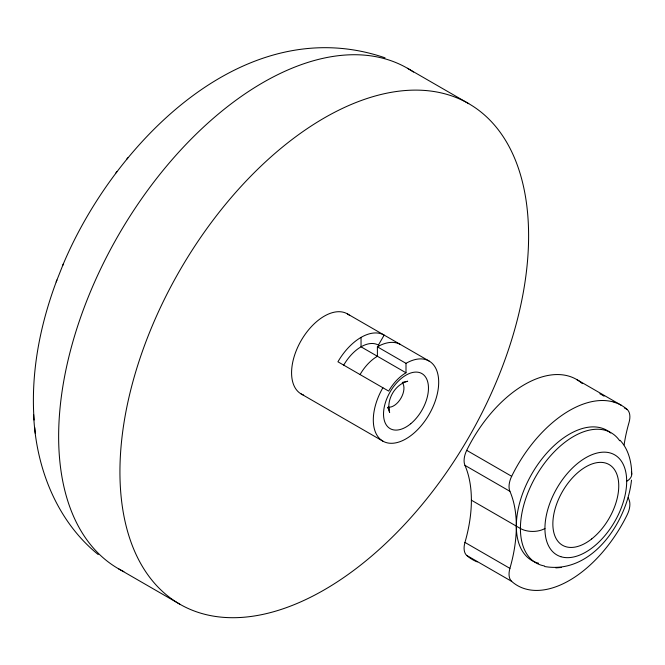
<?xml version="1.0" encoding="UTF-8"?>
<svg xmlns="http://www.w3.org/2000/svg" width="665" height="665" viewBox="0 0 665 665"><rect width="100%" height="100%" fill="white"/><g stroke="black" fill="none" stroke-linecap="round" stroke-linejoin="round"><path stroke-width="1" d="M631.501 480.113C627.12 521.46 592.141 574.718 544.801 566.547M56.916 280.031C40.141 324.495 30.64 372.417 34.098 420.039M62.751 265.393L63.316 263.963C113.432 144.862 243.182 9.177 385.06 57.838M56.176 281.927L63.316 263.963M343.705 365.135A34.671 20.017 -60 0 1 378.385 345.11L384.162 335.102A46.234 26.691 -60 0 0 337.928 361.793L388.659 391.087A34.671 20.017 -60 0 1 405.999 372.782L405.999 363.348L377.396 346.831L377.396 356.265A34.671 20.017 -60 0 0 360.056 374.57M126.616 159.317L127.88 157.721M115.901 172.892L116.849 171.695M402.491 382.358L407.695 381.245C394.968 384.345 385.983 399.923 389.648 412.491L388.019 407.429L389.042 409.05L387.753 407.836M555.832 567.885L558.509 567.686M558.8 567.652L561.418 567.461M407.454 68.271L468.75 103.657A288.959 166.832 -60 0 1 377.155 551.277A288.959 166.832 -60 0 1 126.899 406.789A288.959 166.832 -60 0 1 468.75 103.657M576.505 379.416L621.484 405.384M599.863 393.747L601.268 394.553M601.966 394.96L604.078 396.174M613.205 401.452L615.316 402.666M624.443 407.936L627.253 409.557A17.34 10.008 -60 0 1 629.007 422.558A127.14 73.408 -60 0 0 624.111 444.868M347.388 313.872L429.116 361.053M378.385 345.11L379.407 345.7M405.999 372.782L361.045 346.831L361.045 337.396M477.295 561.908A104.023 60.058 -60 0 1 466.714 555.425A17.34 10.008 -60 0 1 464.96 542.424A127.14 73.408 -60 0 0 464.96 465.367A17.34 10.008 -60 0 1 466.714 450.346L511.668 476.298A104.023 60.058 -60 0 1 627.253 409.557M464.96 465.367L509.914 491.319A127.14 73.408 -60 0 1 509.914 568.375A17.34 10.008 -60 0 0 511.668 581.376A104.023 60.058 -60 0 0 627.253 514.644A17.34 10.008 -60 0 0 629.007 499.623A127.14 73.408 -60 0 1 628.201 497.669M301.154 393.946L382.882 441.136M471.385 500.188L520.421 528.5A17.34 10.008 0 0 0 544.943 528.5M464.96 542.424L509.914 568.375M466.714 555.425L511.668 581.376M118.486 568.766L179.783 604.161M98.262 554.585C56.508 520.903 35.81 467.154 33.632 414.561M620.079 440.288C628.566 449.357 631.584 462.117 631.75 474.236M34.763 427.545L35.262 433.314M405.999 363.348A46.234 26.691 -60 0 1 437.578 392.633A46.234 26.691 -60 0 1 389.648 443.223A46.234 26.691 -60 0 1 382.882 387.745M123.856 571.642A288.959 166.832 -60 0 1 118.927 234.338A288.959 166.832 -60 0 1 413.472 72.044M303.664 395.11A46.234 26.691 -60 0 1 301.154 340.563A46.234 26.691 -60 0 1 349.649 315.459M402.292 382.624A14.447 8.346 -60 0 1 400.962 398.185A14.447 8.346 -60 0 1 388.152 407.121M377.396 346.831A46.234 26.691 -60 0 1 400.513 344.537M538.583 563.213A75.128 43.375 -60 0 1 530.753 475.799A75.128 43.375 -60 0 1 610.703 432.99M509.914 491.319A17.34 10.008 -60 0 1 511.668 476.298M466.714 450.346A104.023 60.058 -60 0 1 582.307 383.605M544.477 565.965A75.137 43.383 -60 0 1 537.112 474.203A75.137 43.383 -60 0 1 619.672 440.754M631.384 472.183A17.34 10.008 0 0 1 626.671 481.31M410.746 423.721A31.787 18.354 -60 0 0 422.649 374.054A31.787 18.354 -60 0 0 384.603 405.509A31.787 18.354 -60 0 0 410.746 423.721M591.7 538.933A46.592 26.899 -60 0 0 610.936 465.791A46.592 26.899 -60 0 0 554.785 509.988A46.592 26.899 -60 0 0 591.7 538.933M560.828 556.68A57.797 33.366 -60 0 0 623.421 501.651A57.755 33.341 -60 0 0 623.413 464.744A57.797 33.366 -60 0 0 560.828 481.975A57.797 33.366 -60 0 0 560.828 556.68"/></g></svg>
